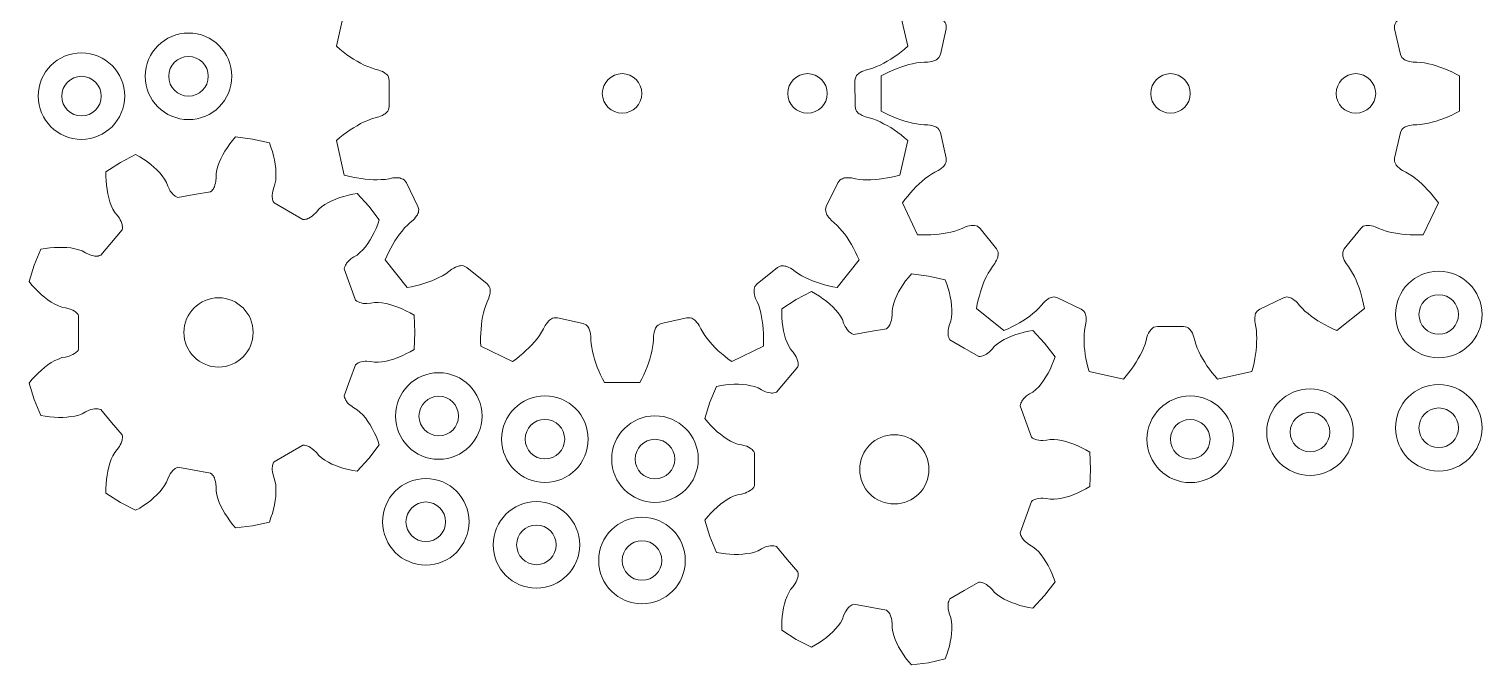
# Model space of a CAD drawing. Header units: inches. Extents: x 104 to 506, y 5 to 299.
# Drawn here: x 244.1 to 361.6, y 5.1 to 56.5 of the extents above; entities that cross this region are included whole.
import ezdxf

# ---------------------------------------------------------------- set-up
doc = ezdxf.new("R2010")
doc.units = ezdxf.units.IN
doc.header["$MEASUREMENT"] = 0
doc.layers.add('Ebene 1', color=7, linetype='Continuous')

# ---------------------------------------------------------------- blocks, each defined once
blk = doc.blocks.new('block 114')
at = {"layer": 'Ebene 1', "color": 7, "lineweight": 5}
blk.add_lwpolyline([(248.09, 31.96), (248.09, 31.96), (248.09, 30.63), (248.04, 30.51), (247.96, 30.43), (247.9, 30.37), (247.83, 30.3), (247.76, 30.25), (247.62, 30.17), (247.48, 30.11), (247.33, 30.05), (247.04, 29.97), (246.73, 29.92), (246.45, 29.81), (246.16, 29.69), (245.88, 29.52), (245.61, 29.34), (245.33, 29.13), (245.08, 28.92), (244.82, 28.67), (244.57, 28.42), (244.31, 28.15), (244.08, 27.86), (244.49, 26.54), (245.03, 25.25), (245.39, 25.19), (245.76, 25.14), (246.12, 25.1), (246.46, 25.09), (246.81, 25.09), (247.14, 25.1), (247.47, 25.15), (247.79, 25.2), (248.1, 25.27), (248.39, 25.38), (248.65, 25.54), (248.93, 25.67), (249.07, 25.72), (249.23, 25.76), (249.38, 25.78), (249.47, 25.79), (249.57, 25.79), (249.66, 25.78), (249.76, 25.76), (249.88, 25.72), (250.74, 24.69), (251.6, 23.67), (251.63, 23.54), (251.63, 23.44), (251.62, 23.34), (251.6, 23.25), (251.58, 23.17), (251.53, 23.01), (251.46, 22.87), (251.39, 22.73), (251.21, 22.49), (251.02, 22.25), (250.86, 21.99), (250.73, 21.71), (250.61, 21.4), (250.53, 21.08), (250.45, 20.75), (250.39, 20.41), (250.34, 20.06), (250.31, 19.71), (250.3, 19.34), (250.3, 18.97), (251.48, 18.22), (252.7, 17.58), (253.03, 17.76), (253.34, 17.96), (253.64, 18.16), (253.92, 18.38), (254.18, 18.6), (254.43, 18.83), (254.65, 19.07), (254.86, 19.31), (255.04, 19.57), (255.2, 19.84), (255.3, 20.12), (255.43, 20.41), (255.5, 20.53), (255.6, 20.66), (255.71, 20.79), (255.76, 20.85), (255.84, 20.91), (255.91, 20.97), (256, 21.02), (256.12, 21.06), (257.44, 20.82), (258.77, 20.59), (258.86, 20.51), (258.93, 20.43), (258.99, 20.36), (259.03, 20.28), (259.07, 20.2), (259.12, 20.05), (259.17, 19.9), (259.2, 19.74), (259.22, 19.44), (259.22, 19.13), (259.27, 18.83), (259.36, 18.52), (259.47, 18.22), (259.6, 17.91), (259.75, 17.62), (259.92, 17.32), (260.12, 17.02), (260.32, 16.73), (260.55, 16.44), (260.79, 16.15), (262.16, 16.33), (263.52, 16.63), (263.65, 16.99), (263.76, 17.33), (263.86, 17.68), (263.94, 18.03), (263.99, 18.37), (264.04, 18.7), (264.05, 19.03), (264.05, 19.35), (264.03, 19.67), (263.97, 19.97), (263.87, 20.25), (263.79, 20.55), (263.76, 20.7), (263.75, 20.86), (263.75, 21.02), (263.76, 21.11), (263.78, 21.2), (263.8, 21.29), (263.84, 21.39), (263.9, 21.5), (265.07, 22.16), (266.23, 22.84), (266.36, 22.84), (266.46, 22.83), (266.55, 22.8), (266.64, 22.77), (266.71, 22.73), (266.85, 22.65), (266.98, 22.56), (267.1, 22.46), (267.32, 22.24), (267.51, 22.01), (267.75, 21.81), (268.01, 21.63), (268.29, 21.48), (268.58, 21.32), (268.89, 21.2), (269.22, 21.07), (269.55, 20.97), (269.91, 20.88), (270.27, 20.8), (270.63, 20.74), (271.56, 21.76), (272.41, 22.86), (272.28, 23.21), (272.15, 23.56), (272, 23.88), (271.84, 24.2), (271.67, 24.49), (271.48, 24.77), (271.29, 25.05), (271.08, 25.29), (270.85, 25.51), (270.62, 25.71), (270.35, 25.86), (270.11, 26.04), (269.98, 26.14), (269.88, 26.24), (269.77, 26.37), (269.73, 26.45), (269.68, 26.52), (269.64, 26.61), (269.6, 26.71), (269.58, 26.83), (270.04, 28.1), (270.5, 29.35), (270.6, 29.43), (270.69, 29.49), (270.78, 29.53), (270.85, 29.56), (270.94, 29.58), (271.1, 29.62), (271.26, 29.63), (271.41, 29.63), (271.72, 29.61), (272.02, 29.56), (272.33, 29.55), (272.63, 29.58), (272.96, 29.63), (273.27, 29.71), (273.6, 29.81), (273.92, 29.93), (274.25, 30.07), (274.57, 30.22), (274.9, 30.39), (275.22, 30.58), (275.28, 31.96), (275.22, 33.36), (274.9, 33.54), (274.57, 33.71), (274.25, 33.87), (273.92, 34), (273.6, 34.12), (273.27, 34.22), (272.96, 34.3), (272.63, 34.35), (272.33, 34.38), (272.02, 34.38), (271.72, 34.32), (271.41, 34.3), (271.26, 34.3), (271.1, 34.31), (270.94, 34.35), (270.85, 34.37), (270.78, 34.4), (270.69, 34.44), (270.6, 34.49), (270.5, 34.58), (270.04, 35.83), (269.58, 37.1), (269.6, 37.22), (269.64, 37.32), (269.68, 37.41), (269.73, 37.49), (269.77, 37.56), (269.88, 37.68), (269.98, 37.79), (270.11, 37.9), (270.35, 38.07), (270.62, 38.22), (270.85, 38.42), (271.08, 38.64), (271.29, 38.89), (271.48, 39.15), (271.67, 39.44), (271.84, 39.74), (272, 40.05), (272.15, 40.37), (272.28, 40.72), (272.41, 41.06), (271.56, 42.17), (270.63, 43.19), (270.27, 43.13), (269.91, 43.05), (269.55, 42.96), (269.22, 42.86), (268.89, 42.74), (268.58, 42.6), (268.29, 42.46), (268.01, 42.3), (267.75, 42.12), (267.51, 41.92), (267.32, 41.69), (267.1, 41.47), (266.98, 41.37), (266.85, 41.28), (266.71, 41.2), (266.64, 41.16), (266.55, 41.13), (266.46, 41.11), (266.36, 41.09), (266.23, 41.09), (265.07, 41.77), (263.9, 42.44), (263.84, 42.54), (263.8, 42.64), (263.78, 42.73), (263.76, 42.82), (263.75, 42.91), (263.75, 43.07), (263.76, 43.23), (263.79, 43.38), (263.87, 43.68), (263.97, 43.96), (264.03, 44.26), (264.05, 44.58), (264.05, 44.9), (264.04, 45.23), (263.99, 45.57), (263.94, 45.91), (263.86, 46.25), (263.76, 46.59), (263.65, 46.94), (263.52, 47.29), (262.16, 47.6), (260.79, 47.78), (260.55, 47.49), (260.32, 47.2), (260.12, 46.91), (259.92, 46.61), (259.75, 46.31), (259.6, 46.01), (259.47, 45.71), (259.36, 45.41), (259.27, 45.1), (259.22, 44.8), (259.22, 44.5), (259.2, 44.19), (259.17, 44.04), (259.12, 43.89), (259.07, 43.73), (259.03, 43.66), (258.99, 43.58), (258.93, 43.5), (258.86, 43.42), (258.77, 43.34), (257.44, 43.11), (256.12, 42.87), (256, 42.92), (255.91, 42.97), (255.84, 43.02), (255.76, 43.08), (255.71, 43.14), (255.6, 43.27), (255.5, 43.39), (255.43, 43.53), (255.3, 43.8), (255.2, 44.09), (255.04, 44.36), (254.86, 44.62), (254.65, 44.86), (254.43, 45.1), (254.18, 45.33), (253.92, 45.55), (253.64, 45.77), (253.34, 45.97), (253.03, 46.16), (252.7, 46.35), (251.48, 45.71), (250.3, 44.96), (250.3, 44.59), (250.31, 44.22), (250.34, 43.87), (250.39, 43.52), (250.45, 43.18), (250.53, 42.85), (250.61, 42.53), (250.73, 42.23), (250.86, 41.94), (251.02, 41.67), (251.21, 41.44), (251.39, 41.19), (251.46, 41.06), (251.53, 40.92), (251.58, 40.76), (251.6, 40.68), (251.62, 40.59), (251.63, 40.5), (251.63, 40.39), (251.6, 40.27), (250.74, 39.24), (249.88, 38.21), (249.76, 38.17), (249.66, 38.14), (249.57, 38.14), (249.47, 38.14), (249.38, 38.14), (249.23, 38.17), (249.07, 38.21), (248.93, 38.26), (248.65, 38.39), (248.39, 38.55), (248.1, 38.65), (247.79, 38.73), (247.47, 38.79), (247.14, 38.82), (246.81, 38.84), (246.46, 38.84), (246.12, 38.83), (245.76, 38.79), (245.39, 38.74), (245.03, 38.68), (244.49, 37.39), (244.08, 36.07), (244.31, 35.78), (244.57, 35.51), (244.82, 35.26), (245.08, 35.01), (245.33, 34.8), (245.61, 34.59), (245.88, 34.41), (246.16, 34.25), (246.45, 34.11), (246.73, 34.01), (247.04, 33.96), (247.33, 33.88), (247.48, 33.82), (247.62, 33.76), (247.76, 33.67), (247.83, 33.62), (247.9, 33.56), (247.96, 33.5), (248.04, 33.41), (248.09, 33.31), (248.09, 31.96)], dxfattribs=at)
at = {"layer": 'Ebene 1', "lineweight": 0}
blk.add_open_spline([(259.41, 29.16), (260.96, 29.16), (262.21, 30.42), (262.21, 31.96), (262.21, 33.51), (260.96, 34.76), (259.41, 34.76), (257.86, 34.76), (256.61, 33.51), (256.61, 31.96), (256.61, 30.42), (257.86, 29.16), (259.41, 29.16)], degree=3, knots=[0, 0, 0, 0, 1, 1, 1, 2, 2, 2, 3, 3, 3, 4, 4, 4, 4], dxfattribs=at)
blk = doc.blocks.new('block 146')
at = {"layer": 'Ebene 1', "color": 7, "lineweight": 5}
blk.add_lwpolyline([(355.01, 48.13), (355.01, 48.13), (355.13, 48.38), (355.22, 48.47), (355.31, 48.53), (355.39, 48.58), (355.47, 48.62), (355.55, 48.65), (355.71, 48.7), (355.87, 48.73), (356.03, 48.75), (356.33, 48.76), (356.64, 48.78), (356.95, 48.83), (357.27, 48.88), (357.58, 48.96), (357.89, 49.05), (358.21, 49.16), (358.53, 49.27), (358.84, 49.4), (359.16, 49.54), (359.47, 49.69), (359.79, 49.86), (359.79, 52.71), (359.47, 52.88), (359.16, 53.03), (358.84, 53.17), (358.53, 53.3), (358.21, 53.42), (357.89, 53.52), (357.58, 53.62), (357.27, 53.69), (356.95, 53.75), (356.64, 53.79), (356.33, 53.81), (356.03, 53.82), (355.87, 53.84), (355.71, 53.88), (355.55, 53.92), (355.47, 53.95), (355.39, 53.99), (355.31, 54.04), (355.22, 54.1), (355.13, 54.2), (355.01, 54.44), (354.54, 56.51), (354.54, 56.79), (354.58, 56.91), (354.63, 57.01), (354.68, 57.09), (354.74, 57.16), (354.8, 57.22), (354.93, 57.33), (355.05, 57.43), (355.19, 57.52), (355.46, 57.65), (355.72, 57.81), (355.98, 57.98), (356.24, 58.17), (356.49, 58.37), (356.74, 58.59), (356.97, 58.82), (357.21, 59.07), (357.44, 59.32), (357.66, 59.58), (357.88, 59.86), (358.09, 60.14), (356.85, 62.72), (356.5, 62.73), (356.15, 62.73), (355.8, 62.72), (355.46, 62.7), (355.13, 62.67), (354.8, 62.63), (354.47, 62.57), (354.16, 62.5), (353.85, 62.42), (353.55, 62.32), (353.27, 62.21), (352.98, 62.08), (352.84, 62.03), (352.68, 61.99), (352.51, 61.96), (352.43, 61.96), (352.33, 61.96), (352.24, 61.96), (352.13, 61.99), (352.01, 62.03), (351.8, 62.21), (350.47, 63.86), (350.35, 64.11), (350.34, 64.24), (350.34, 64.35), (350.36, 64.44), (350.38, 64.53), (350.4, 64.61), (350.47, 64.77), (350.54, 64.91), (350.62, 65.04), (350.8, 65.29), (350.98, 65.54), (351.14, 65.81), (351.29, 66.09), (351.43, 66.39), (351.55, 66.69), (351.67, 67), (351.77, 67.32), (351.87, 67.65), (351.95, 67.98), (352.03, 68.33), (352.1, 68.68), (349.87, 70.45), (349.55, 70.31), (349.22, 70.16), (348.92, 70), (348.62, 69.84), (348.33, 69.66), (348.05, 69.48), (347.79, 69.29), (347.54, 69.09), (347.29, 68.88), (347.06, 68.67), (346.85, 68.44), (346.66, 68.21), (346.54, 68.09), (346.42, 67.99), (346.29, 67.9), (346.21, 67.85), (346.13, 67.81), (346.03, 67.78), (345.93, 67.75), (345.81, 67.74), (345.54, 67.8), (343.63, 68.72), (343.41, 68.89), (343.34, 69), (343.3, 69.1), (343.27, 69.19), (343.25, 69.28), (343.23, 69.37), (343.23, 69.53), (343.23, 69.69), (343.25, 69.85), (343.31, 70.15), (343.36, 70.45), (343.38, 70.77), (343.39, 71.09), (343.38, 71.41), (343.37, 71.74), (343.34, 72.07), (343.3, 72.4), (343.24, 72.74), (343.17, 73.08), (343.09, 73.42), (343, 73.76), (340.22, 74.4), (339.99, 74.13), (339.76, 73.86), (339.56, 73.58), (339.36, 73.3), (339.18, 73.02), (339, 72.73), (338.85, 72.44), (338.71, 72.16), (338.58, 71.87), (338.46, 71.57), (338.38, 71.27), (338.3, 70.98), (338.25, 70.83), (338.18, 70.68), (338.1, 70.54), (338.06, 70.47), (338, 70.39), (337.93, 70.32), (337.85, 70.25), (337.74, 70.19), (337.47, 70.13), (335.35, 70.13), (335.07, 70.19), (334.97, 70.25), (334.89, 70.32), (334.82, 70.39), (334.77, 70.47), (334.72, 70.54), (334.64, 70.68), (334.56, 70.83), (334.51, 70.98), (334.44, 71.27), (334.35, 71.57), (334.23, 71.87), (334.11, 72.16), (333.97, 72.44), (333.81, 72.73), (333.64, 73.02), (333.45, 73.3), (333.26, 73.58), (333.05, 73.86), (332.83, 74.13), (332.6, 74.4), (329.82, 73.76), (329.72, 73.42), (329.64, 73.08), (329.57, 72.74), (329.52, 72.4), (329.48, 72.07), (329.44, 71.74), (329.43, 71.41), (329.42, 71.09), (329.44, 70.77), (329.46, 70.45), (329.51, 70.15), (329.57, 69.85), (329.59, 69.69), (329.59, 69.53), (329.58, 69.37), (329.57, 69.28), (329.54, 69.19), (329.51, 69.1), (329.47, 69), (329.41, 68.89), (329.19, 68.72), (327.27, 67.8), (327.01, 67.74), (326.88, 67.75), (326.78, 67.78), (326.69, 67.81), (326.61, 67.85), (326.53, 67.9), (326.39, 67.99), (326.27, 68.09), (326.16, 68.21), (325.96, 68.44), (325.75, 68.67), (325.52, 68.88), (325.28, 69.09), (325.03, 69.29), (324.76, 69.48), (324.48, 69.66), (324.19, 69.84), (323.9, 70), (323.59, 70.16), (323.27, 70.31), (322.94, 70.45), (320.72, 68.68), (320.78, 68.33), (320.86, 67.98), (320.95, 67.65), (321.04, 67.32), (321.15, 67), (321.26, 66.69), (321.38, 66.39), (321.52, 66.09), (321.67, 65.81), (321.84, 65.54), (322.01, 65.29), (322.2, 65.04), (322.27, 64.91), (322.35, 64.77), (322.41, 64.61), (322.44, 64.53), (322.45, 64.44), (322.48, 64.35), (322.48, 64.24), (322.46, 64.11), (322.34, 63.86), (321.02, 62.21), (320.8, 62.03), (320.68, 61.99), (320.57, 61.96), (320.48, 61.96), (320.39, 61.96), (320.3, 61.96), (320.13, 61.99), (319.98, 62.03), (319.83, 62.08), (319.55, 62.21), (319.27, 62.32), (318.96, 62.42), (318.65, 62.5), (318.35, 62.57), (318.02, 62.63), (317.69, 62.67), (317.36, 62.7), (317.02, 62.72), (316.66, 62.73), (316.31, 62.73), (315.96, 62.72), (314.73, 60.14), (314.93, 59.86), (315.16, 59.58), (315.38, 59.32), (315.6, 59.07), (315.84, 58.82), (316.08, 58.59), (316.32, 58.37), (316.57, 58.17), (316.83, 57.98), (317.09, 57.81), (317.36, 57.65), (317.63, 57.52), (317.76, 57.43), (317.89, 57.33), (318.02, 57.22), (318.07, 57.16), (318.13, 57.09), (318.19, 57.01), (318.24, 56.91), (318.27, 56.79), (318.27, 56.51), (317.8, 54.44), (317.68, 54.2), (317.59, 54.1), (317.51, 54.04), (317.43, 53.99), (317.34, 53.95), (317.26, 53.92), (317.1, 53.88), (316.95, 53.84), (316.79, 53.82), (316.49, 53.81), (316.18, 53.79), (315.86, 53.75), (315.55, 53.69), (315.24, 53.62), (314.92, 53.52), (314.6, 53.42), (314.29, 53.3), (313.97, 53.17), (313.66, 53.03), (313.34, 52.88), (313.02, 52.71), (313.02, 49.86), (313.34, 49.69), (313.66, 49.54), (313.97, 49.4), (314.29, 49.27), (314.6, 49.16), (314.92, 49.05), (315.24, 48.96), (315.55, 48.88), (315.86, 48.83), (316.18, 48.78), (316.49, 48.76), (316.79, 48.75), (316.95, 48.73), (317.1, 48.7), (317.26, 48.65), (317.34, 48.62), (317.43, 48.58), (317.51, 48.53), (317.59, 48.47), (317.68, 48.38), (317.8, 48.13), (318.27, 46.06), (318.27, 45.78), (318.24, 45.67), (318.19, 45.56), (318.13, 45.49), (318.07, 45.41), (318.02, 45.35), (317.89, 45.24), (317.76, 45.14), (317.63, 45.05), (317.36, 44.92), (317.09, 44.77), (316.83, 44.6), (316.57, 44.4), (316.32, 44.2), (316.08, 43.98), (315.84, 43.75), (315.6, 43.5), (315.38, 43.25), (315.16, 42.99), (314.93, 42.71), (314.73, 42.43), (315.96, 39.85), (316.31, 39.85), (316.66, 39.84), (317.02, 39.85), (317.36, 39.88), (317.69, 39.9), (318.02, 39.95), (318.35, 40.01), (318.65, 40.07), (318.96, 40.15), (319.27, 40.25), (319.55, 40.36), (319.83, 40.49), (319.98, 40.54), (320.13, 40.58), (320.3, 40.61), (320.39, 40.62), (320.48, 40.62), (320.57, 40.6), (320.68, 40.59), (320.8, 40.54), (321.02, 40.36), (322.34, 38.71), (322.46, 38.46), (322.48, 38.33), (322.48, 38.22), (322.45, 38.13), (322.44, 38.04), (322.41, 37.96), (322.35, 37.81), (322.27, 37.66), (322.2, 37.53), (322.01, 37.28), (321.84, 37.02), (321.67, 36.76), (321.52, 36.48), (321.38, 36.18), (321.26, 35.88), (321.15, 35.57), (321.04, 35.25), (320.95, 34.92), (320.86, 34.59), (320.78, 34.24), (320.72, 33.89), (322.94, 32.12), (323.27, 32.26), (323.59, 32.41), (323.9, 32.57), (324.19, 32.74), (324.48, 32.91), (324.76, 33.1), (325.03, 33.28), (325.28, 33.48), (325.52, 33.68), (325.75, 33.91), (325.96, 34.13), (326.16, 34.37), (326.27, 34.48), (326.39, 34.58), (326.53, 34.68), (326.61, 34.72), (326.69, 34.75), (326.78, 34.79), (326.88, 34.82), (327.01, 34.83), (327.27, 34.77), (329.19, 33.85), (329.41, 33.68), (329.47, 33.57), (329.51, 33.48), (329.54, 33.38), (329.57, 33.29), (329.58, 33.2), (329.59, 33.04), (329.59, 32.88), (329.57, 32.72), (329.51, 32.42), (329.46, 32.12), (329.44, 31.8), (329.42, 31.49), (329.43, 31.16), (329.44, 30.83), (329.48, 30.5), (329.52, 30.17), (329.57, 29.84), (329.64, 29.5), (329.72, 29.15), (329.82, 28.81), (332.6, 28.18), (332.83, 28.44), (333.05, 28.71), (333.26, 28.99), (333.45, 29.27), (333.64, 29.55), (333.81, 29.84), (333.97, 30.13), (334.11, 30.42), (334.23, 30.7), (334.35, 31.01), (334.44, 31.3), (334.51, 31.59), (334.56, 31.75), (334.64, 31.89), (334.72, 32.03), (334.77, 32.1), (334.82, 32.18), (334.89, 32.25), (334.97, 32.32), (335.07, 32.38), (335.35, 32.44), (337.47, 32.44), (337.74, 32.38), (337.85, 32.32), (337.93, 32.25), (338, 32.18), (338.06, 32.1), (338.1, 32.03), (338.18, 31.89), (338.25, 31.75), (338.3, 31.59), (338.38, 31.3), (338.46, 31.01), (338.58, 30.7), (338.71, 30.42), (338.85, 30.13), (339, 29.84), (339.18, 29.55), (339.36, 29.27), (339.56, 28.99), (339.76, 28.71), (339.99, 28.44), (340.22, 28.18), (343, 28.81), (343.09, 29.15), (343.17, 29.5), (343.24, 29.84), (343.3, 30.17), (343.34, 30.5), (343.37, 30.83), (343.38, 31.16), (343.39, 31.49), (343.38, 31.8), (343.36, 32.12), (343.31, 32.42), (343.25, 32.72), (343.23, 32.88), (343.23, 33.04), (343.23, 33.2), (343.25, 33.29), (343.27, 33.38), (343.3, 33.48), (343.34, 33.57), (343.41, 33.68), (343.63, 33.85), (345.54, 34.77), (345.81, 34.83), (345.93, 34.82), (346.03, 34.79), (346.13, 34.75), (346.21, 34.72), (346.29, 34.68), (346.42, 34.58), (346.54, 34.48), (346.66, 34.37), (346.85, 34.13), (347.06, 33.91), (347.29, 33.68), (347.54, 33.48), (347.79, 33.28), (348.05, 33.1), (348.33, 32.91), (348.62, 32.74), (348.92, 32.57), (349.22, 32.41), (349.55, 32.26), (349.87, 32.12), (352.1, 33.89), (352.03, 34.24), (351.95, 34.59), (351.87, 34.92), (351.77, 35.25), (351.67, 35.57), (351.55, 35.88), (351.43, 36.18), (351.29, 36.48), (351.14, 36.76), (350.98, 37.02), (350.8, 37.28), (350.62, 37.53), (350.54, 37.66), (350.47, 37.81), (350.4, 37.96), (350.38, 38.04), (350.36, 38.13), (350.34, 38.22), (350.34, 38.33), (350.35, 38.46), (350.47, 38.71), (351.8, 40.36), (352.01, 40.54), (352.13, 40.59), (352.24, 40.6), (352.33, 40.62), (352.43, 40.62), (352.51, 40.61), (352.68, 40.58), (352.84, 40.54), (352.98, 40.49), (353.27, 40.36), (353.55, 40.25), (353.85, 40.15), (354.16, 40.07), (354.47, 40.01), (354.8, 39.95), (355.13, 39.9), (355.46, 39.88), (355.8, 39.85), (356.15, 39.84), (356.5, 39.85), (356.85, 39.85), (358.09, 42.43), (357.88, 42.71), (357.66, 42.99), (357.44, 43.25), (357.21, 43.5), (356.97, 43.75), (356.74, 43.98), (356.49, 44.2), (356.24, 44.4), (355.98, 44.6), (355.72, 44.77), (355.46, 44.92), (355.19, 45.05), (355.05, 45.14), (354.93, 45.24), (354.8, 45.35), (354.74, 45.41), (354.68, 45.49), (354.63, 45.56), (354.58, 45.67), (354.54, 45.78), (354.54, 46.06), (355.01, 48.13)], dxfattribs=at)
blk = doc.blocks.new('block 147')
at = {"layer": 'Ebene 1', "lineweight": 0}
for points in [[(338.01, 51.29), (338.01, 50.4), (337.29, 49.69), (336.41, 49.69), (335.52, 49.69), (334.81, 50.4), (334.81, 51.29), (334.81, 52.17), (335.52, 52.89), (336.41, 52.89), (337.29, 52.89), (338.01, 52.17), (338.01, 51.29)], [(353.01, 51.29), (353.01, 50.4), (352.29, 49.69), (351.41, 49.69), (350.52, 49.69), (349.81, 50.4), (349.81, 51.29), (349.81, 52.17), (350.52, 52.89), (351.41, 52.89), (352.29, 52.89), (353.01, 52.17), (353.01, 51.29)]]:
    blk.add_open_spline(points, degree=3, knots=[0, 0, 0, 0, 1, 1, 1, 2, 2, 2, 3, 3, 3, 4, 4, 4, 4], dxfattribs=at)
blk = doc.blocks.new('block 145')
at = {"layer": 'Ebene 1'}
for name in ['block 146', 'block 147']:
    blk.add_blockref(name, (0, 0), dxfattribs=at)
blk = doc.blocks.new('block 149')
at = {"layer": 'Ebene 1', "color": 7, "lineweight": 5}
blk.add_lwpolyline([(310.89, 52.35), (310.89, 52.35), (310.96, 52.61), (311.02, 52.73), (311.1, 52.81), (311.17, 52.87), (311.23, 52.93), (311.31, 52.98), (311.45, 53.06), (311.6, 53.12), (311.75, 53.18), (312.04, 53.26), (312.34, 53.34), (312.63, 53.46), (312.93, 53.58), (313.22, 53.73), (313.5, 53.89), (313.79, 54.06), (314.07, 54.24), (314.35, 54.44), (314.63, 54.65), (314.9, 54.87), (315.17, 55.1), (314.53, 57.88), (314.19, 57.97), (313.85, 58.05), (313.51, 58.12), (313.17, 58.17), (312.84, 58.21), (312.5, 58.24), (312.18, 58.27), (311.85, 58.27), (311.53, 58.26), (311.22, 58.23), (310.92, 58.18), (310.62, 58.13), (310.46, 58.11), (310.3, 58.11), (310.13, 58.12), (310.05, 58.13), (309.96, 58.15), (309.87, 58.18), (309.77, 58.22), (309.66, 58.29), (309.49, 58.5), (308.57, 60.42), (308.51, 60.68), (308.52, 60.81), (308.55, 60.92), (308.58, 61.01), (308.62, 61.09), (308.67, 61.16), (308.76, 61.3), (308.87, 61.42), (308.98, 61.54), (309.21, 61.73), (309.43, 61.94), (309.65, 62.17), (309.86, 62.41), (310.06, 62.66), (310.25, 62.93), (310.43, 63.21), (310.6, 63.5), (310.77, 63.8), (310.93, 64.1), (311.08, 64.42), (311.23, 64.75), (309.44, 66.98), (309.1, 66.91), (308.76, 66.83), (308.42, 66.75), (308.09, 66.66), (307.77, 66.55), (307.46, 66.43), (307.16, 66.31), (306.87, 66.17), (306.58, 66.02), (306.32, 65.86), (306.06, 65.68), (305.81, 65.5), (305.68, 65.42), (305.54, 65.34), (305.38, 65.28), (305.3, 65.26), (305.21, 65.24), (305.11, 65.22), (305, 65.22), (304.88, 65.23), (304.63, 65.36), (302.97, 66.68), (302.8, 66.89), (302.76, 67.01), (302.74, 67.12), (302.73, 67.21), (302.73, 67.3), (302.73, 67.39), (302.77, 67.56), (302.81, 67.71), (302.85, 67.86), (302.97, 68.14), (303.09, 68.43), (303.19, 68.73), (303.27, 69.03), (303.34, 69.35), (303.39, 69.67), (303.44, 70), (303.47, 70.34), (303.49, 70.68), (303.5, 71.02), (303.5, 71.37), (303.49, 71.73), (300.91, 72.97), (300.63, 72.76), (300.35, 72.54), (300.09, 72.32), (299.83, 72.09), (299.59, 71.85), (299.36, 71.62), (299.15, 71.37), (298.94, 71.12), (298.75, 70.86), (298.58, 70.6), (298.42, 70.33), (298.28, 70.06), (298.2, 69.93), (298.1, 69.8), (297.99, 69.68), (297.93, 69.62), (297.86, 69.56), (297.77, 69.5), (297.68, 69.46), (297.56, 69.42), (297.28, 69.42), (295.22, 69.89), (294.96, 70.01), (294.87, 70.1), (294.81, 70.19), (294.76, 70.27), (294.72, 70.35), (294.68, 70.43), (294.65, 70.59), (294.61, 70.75), (294.59, 70.9), (294.59, 71.21), (294.57, 71.52), (294.52, 71.83), (294.46, 72.14), (294.38, 72.46), (294.29, 72.77), (294.19, 73.09), (294.07, 73.41), (293.94, 73.72), (293.8, 74.04), (293.65, 74.35), (293.48, 74.67), (290.63, 74.67), (290.47, 74.35), (290.31, 74.04), (290.17, 73.72), (290.04, 73.4), (289.92, 73.09), (289.82, 72.77), (289.72, 72.46), (289.65, 72.14), (289.59, 71.83), (289.55, 71.52), (289.53, 71.21), (289.52, 70.9), (289.5, 70.75), (289.47, 70.59), (289.43, 70.43), (289.4, 70.35), (289.35, 70.27), (289.3, 70.18), (289.24, 70.1), (289.15, 70.01), (288.9, 69.89), (286.83, 69.42), (286.55, 69.41), (286.43, 69.46), (286.34, 69.51), (286.25, 69.56), (286.19, 69.62), (286.12, 69.68), (286.01, 69.8), (285.91, 69.93), (285.83, 70.06), (285.69, 70.33), (285.53, 70.6), (285.36, 70.86), (285.17, 71.12), (284.97, 71.37), (284.75, 71.62), (284.52, 71.85), (284.28, 72.09), (284.03, 72.32), (283.76, 72.54), (283.48, 72.76), (283.2, 72.97), (280.63, 71.73), (280.61, 71.38), (280.61, 71.03), (280.62, 70.68), (280.64, 70.34), (280.67, 70), (280.71, 69.67), (280.77, 69.35), (280.84, 69.04), (280.93, 68.73), (281.02, 68.43), (281.14, 68.14), (281.26, 67.86), (281.31, 67.71), (281.35, 67.56), (281.38, 67.39), (281.38, 67.31), (281.38, 67.21), (281.37, 67.12), (281.35, 67.01), (281.31, 66.89), (281.14, 66.67), (279.48, 65.35), (279.23, 65.23), (279.11, 65.22), (279, 65.22), (278.9, 65.24), (278.82, 65.26), (278.73, 65.28), (278.58, 65.34), (278.44, 65.42), (278.3, 65.5), (278.05, 65.68), (277.8, 65.86), (277.53, 66.02), (277.25, 66.17), (276.95, 66.31), (276.65, 66.43), (276.34, 66.55), (276.02, 66.65), (275.69, 66.75), (275.36, 66.83), (275.01, 66.91), (274.66, 66.98), (272.89, 64.75), (273.03, 64.42), (273.18, 64.1), (273.34, 63.8), (273.51, 63.5), (273.68, 63.21), (273.86, 62.93), (274.05, 62.66), (274.25, 62.41), (274.45, 62.17), (274.68, 61.94), (274.9, 61.73), (275.14, 61.54), (275.24, 61.42), (275.35, 61.3), (275.44, 61.16), (275.49, 61.09), (275.53, 61.01), (275.57, 60.92), (275.59, 60.81), (275.6, 60.68), (275.54, 60.42), (274.62, 58.51), (274.45, 58.28), (274.34, 58.22), (274.24, 58.17), (274.15, 58.15), (274.06, 58.13), (273.98, 58.11), (273.81, 58.1), (273.65, 58.11), (273.49, 58.12), (273.19, 58.18), (272.89, 58.23), (272.57, 58.26), (272.25, 58.27), (271.94, 58.27), (271.61, 58.25), (271.27, 58.21), (270.94, 58.18), (270.61, 58.12), (270.26, 58.05), (269.92, 57.97), (269.58, 57.88), (268.95, 55.1), (269.21, 54.87), (269.49, 54.65), (269.76, 54.44), (270.04, 54.24), (270.33, 54.06), (270.61, 53.89), (270.9, 53.73), (271.18, 53.58), (271.48, 53.46), (271.77, 53.35), (272.06, 53.25), (272.37, 53.18), (272.51, 53.12), (272.66, 53.06), (272.81, 52.98), (272.87, 52.93), (272.95, 52.87), (273.02, 52.81), (273.09, 52.73), (273.15, 52.61), (273.21, 52.34), (273.22, 50.22), (273.15, 49.96), (273.09, 49.85), (273.02, 49.76), (272.95, 49.7), (272.88, 49.64), (272.8, 49.6), (272.66, 49.51), (272.51, 49.45), (272.37, 49.4), (272.07, 49.31), (271.77, 49.23), (271.48, 49.11), (271.18, 48.99), (270.9, 48.85), (270.61, 48.68), (270.32, 48.51), (270.05, 48.33), (269.76, 48.13), (269.49, 47.93), (269.21, 47.71), (268.94, 47.47), (269.58, 44.69), (269.92, 44.6), (270.26, 44.52), (270.6, 44.45), (270.94, 44.4), (271.27, 44.36), (271.61, 44.33), (271.93, 44.3), (272.25, 44.3), (272.57, 44.32), (272.89, 44.34), (273.2, 44.39), (273.5, 44.45), (273.65, 44.46), (273.81, 44.47), (273.98, 44.45), (274.06, 44.45), (274.16, 44.42), (274.24, 44.39), (274.34, 44.35), (274.45, 44.28), (274.62, 44.07), (275.54, 42.15), (275.6, 41.89), (275.59, 41.76), (275.57, 41.65), (275.53, 41.57), (275.49, 41.48), (275.45, 41.41), (275.35, 41.27), (275.25, 41.15), (275.14, 41.03), (274.9, 40.84), (274.68, 40.63), (274.45, 40.41), (274.25, 40.16), (274.05, 39.9), (273.86, 39.64), (273.68, 39.36), (273.5, 39.07), (273.34, 38.77), (273.18, 38.47), (273.03, 38.14), (272.89, 37.83), (274.66, 35.59), (275.01, 35.66), (275.35, 35.74), (275.69, 35.82), (276.02, 35.92), (276.34, 36.02), (276.65, 36.14), (276.96, 36.27), (277.24, 36.4), (277.53, 36.55), (277.8, 36.71), (278.05, 36.89), (278.29, 37.07), (278.43, 37.16), (278.57, 37.23), (278.73, 37.29), (278.81, 37.32), (278.9, 37.34), (278.99, 37.35), (279.1, 37.36), (279.23, 37.34), (279.48, 37.21), (281.14, 35.89), (281.31, 35.68), (281.36, 35.56), (281.38, 35.45), (281.38, 35.35), (281.38, 35.27), (281.37, 35.18), (281.35, 35.02), (281.31, 34.86), (281.26, 34.72), (281.14, 34.43), (281.02, 34.14), (280.92, 33.85), (280.84, 33.54), (280.77, 33.22), (280.71, 32.89), (280.68, 32.57), (280.64, 32.23), (280.62, 31.89), (280.61, 31.54), (280.61, 31.19), (280.63, 30.84), (283.19, 29.6), (283.48, 29.81), (283.76, 30.03), (284.02, 30.25), (284.27, 30.49), (284.52, 30.72), (284.75, 30.96), (284.97, 31.2), (285.17, 31.45), (285.36, 31.7), (285.53, 31.97), (285.69, 32.24), (285.83, 32.51), (285.92, 32.64), (286.01, 32.77), (286.12, 32.9), (286.19, 32.95), (286.26, 33.01), (286.34, 33.06), (286.43, 33.11), (286.56, 33.15), (286.83, 33.15), (288.89, 32.68), (289.15, 32.57), (289.24, 32.47), (289.3, 32.39), (289.35, 32.3), (289.39, 32.22), (289.42, 32.14), (289.47, 31.98), (289.5, 31.82), (289.52, 31.66), (289.53, 31.36), (289.55, 31.05), (289.6, 30.74), (289.65, 30.43), (289.73, 30.11), (289.82, 29.8), (289.92, 29.48), (290.04, 29.16), (290.17, 28.85), (290.31, 28.54), (290.46, 28.22), (290.63, 27.91), (293.49, 27.91), (293.65, 28.22), (293.8, 28.53), (293.95, 28.85), (294.07, 29.17), (294.19, 29.48), (294.29, 29.8), (294.38, 30.11), (294.45, 30.43), (294.52, 30.74), (294.56, 31.06), (294.58, 31.36), (294.59, 31.66), (294.61, 31.83), (294.64, 31.98), (294.69, 32.14), (294.72, 32.22), (294.76, 32.31), (294.81, 32.39), (294.87, 32.47), (294.96, 32.56), (295.22, 32.68), (297.28, 33.15), (297.56, 33.15), (297.68, 33.11), (297.77, 33.07), (297.86, 33.01), (297.93, 32.95), (297.99, 32.89), (298.1, 32.77), (298.2, 32.65), (298.29, 32.51), (298.43, 32.24), (298.57, 31.97), (298.75, 31.7), (298.94, 31.46), (299.14, 31.2), (299.36, 30.95), (299.59, 30.72), (299.83, 30.48), (300.09, 30.25), (300.35, 30.03), (300.63, 29.81), (300.92, 29.6), (303.49, 30.84), (303.5, 31.19), (303.5, 31.55), (303.49, 31.89), (303.47, 32.23), (303.44, 32.57), (303.39, 32.9), (303.34, 33.22), (303.27, 33.54), (303.19, 33.84), (303.1, 34.14), (302.98, 34.43), (302.85, 34.71), (302.8, 34.86), (302.76, 35.02), (302.73, 35.17), (302.73, 35.27), (302.73, 35.35), (302.74, 35.46), (302.75, 35.56), (302.8, 35.68), (302.97, 35.89), (304.63, 37.22), (304.88, 37.34), (305, 37.35), (305.11, 37.35), (305.21, 37.33), (305.3, 37.32), (305.38, 37.29), (305.53, 37.22), (305.68, 37.15), (305.81, 37.07), (306.06, 36.89), (306.31, 36.71), (306.58, 36.55), (306.87, 36.4), (307.16, 36.26), (307.46, 36.14), (307.77, 36.02), (308.09, 35.92), (308.42, 35.82), (308.75, 35.73), (309.1, 35.66), (309.44, 35.59), (311.23, 37.82), (311.08, 38.15), (310.93, 38.46), (310.77, 38.78), (310.6, 39.07), (310.43, 39.36), (310.25, 39.63), (310.06, 39.9), (309.86, 40.16), (309.65, 40.4), (309.44, 40.62), (309.21, 40.83), (308.97, 41.04), (308.87, 41.15), (308.76, 41.27), (308.66, 41.41), (308.62, 41.48), (308.58, 41.56), (308.55, 41.65), (308.53, 41.76), (308.51, 41.89), (308.57, 42.15), (309.49, 44.06), (309.66, 44.28), (309.77, 44.35), (309.87, 44.39), (309.96, 44.43), (310.05, 44.45), (310.13, 44.46), (310.3, 44.47), (310.46, 44.47), (310.62, 44.45), (310.92, 44.39), (311.23, 44.34), (311.54, 44.31), (311.86, 44.3), (312.18, 44.31), (312.51, 44.33), (312.84, 44.35), (313.17, 44.4), (313.51, 44.45), (313.85, 44.52), (314.19, 44.6), (314.53, 44.69), (315.17, 47.48), (314.9, 47.7), (314.62, 47.93), (314.35, 48.13), (314.07, 48.33), (313.78, 48.52), (313.5, 48.69), (313.21, 48.84), (312.92, 48.99), (312.63, 49.12), (312.34, 49.23), (312.04, 49.31), (311.75, 49.39), (311.6, 49.45), (311.46, 49.51), (311.31, 49.6), (311.24, 49.64), (311.16, 49.7), (311.09, 49.76), (311.02, 49.85), (310.96, 49.96), (310.9, 50.22), (310.89, 52.35)], dxfattribs=at)
blk = doc.blocks.new('block 150')
at = {"layer": 'Ebene 1', "lineweight": 0}
for points in [[(293.65, 51.29), (293.65, 50.4), (292.94, 49.69), (292.05, 49.69), (291.17, 49.69), (290.45, 50.4), (290.45, 51.29), (290.45, 52.17), (291.17, 52.89), (292.05, 52.89), (292.94, 52.89), (293.65, 52.17), (293.65, 51.29)], [(308.65, 51.29), (308.65, 50.4), (307.94, 49.69), (307.05, 49.69), (306.17, 49.69), (305.45, 50.4), (305.45, 51.29), (305.45, 52.17), (306.17, 52.89), (307.05, 52.89), (307.94, 52.89), (308.65, 52.17), (308.65, 51.29)]]:
    blk.add_open_spline(points, degree=3, knots=[0, 0, 0, 0, 1, 1, 1, 2, 2, 2, 3, 3, 3, 4, 4, 4, 4], dxfattribs=at)
blk = doc.blocks.new('block 148')
at = {"layer": 'Ebene 1'}
for name in ['block 149', 'block 150']:
    blk.add_blockref(name, (0, 0), dxfattribs=at)
blk = doc.blocks.new('block 153')
at = {"layer": 'Ebene 1', "color": 7, "lineweight": 5}
blk.add_lwpolyline([(302.76, 20.89), (302.76, 20.89), (302.76, 19.55), (302.7, 19.44), (302.63, 19.35), (302.57, 19.29), (302.5, 19.23), (302.42, 19.18), (302.29, 19.09), (302.14, 19.03), (302, 18.97), (301.71, 18.89), (301.4, 18.84), (301.12, 18.74), (300.83, 18.61), (300.55, 18.44), (300.28, 18.26), (300, 18.06), (299.74, 17.84), (299.48, 17.6), (299.23, 17.34), (298.98, 17.07), (298.75, 16.78), (299.16, 15.46), (299.69, 14.17), (300.06, 14.11), (300.43, 14.06), (300.78, 14.02), (301.13, 14.01), (301.48, 14.01), (301.81, 14.03), (302.14, 14.07), (302.46, 14.12), (302.77, 14.2), (303.06, 14.31), (303.32, 14.46), (303.59, 14.59), (303.74, 14.64), (303.89, 14.68), (304.05, 14.71), (304.14, 14.71), (304.23, 14.71), (304.33, 14.71), (304.43, 14.68), (304.54, 14.64), (305.41, 13.61), (306.27, 12.59), (306.3, 12.46), (306.3, 12.36), (306.29, 12.26), (306.27, 12.18), (306.25, 12.09), (306.19, 11.93), (306.13, 11.8), (306.05, 11.66), (305.88, 11.41), (305.68, 11.18), (305.53, 10.91), (305.4, 10.63), (305.28, 10.32), (305.19, 10), (305.12, 9.68), (305.05, 9.33), (305.01, 8.99), (304.98, 8.63), (304.97, 8.26), (304.97, 7.89), (306.14, 7.14), (307.37, 6.5), (307.7, 6.69), (308.01, 6.88), (308.3, 7.08), (308.58, 7.3), (308.85, 7.52), (309.09, 7.75), (309.32, 7.99), (309.53, 8.23), (309.71, 8.49), (309.87, 8.77), (309.97, 9.05), (310.1, 9.33), (310.17, 9.46), (310.26, 9.58), (310.37, 9.71), (310.43, 9.77), (310.5, 9.83), (310.58, 9.89), (310.67, 9.94), (310.79, 9.98), (312.11, 9.74), (313.43, 9.51), (313.53, 9.43), (313.6, 9.35), (313.66, 9.28), (313.7, 9.2), (313.74, 9.12), (313.79, 8.97), (313.84, 8.82), (313.87, 8.67), (313.89, 8.36), (313.89, 8.05), (313.94, 7.75), (314.02, 7.44), (314.13, 7.14), (314.27, 6.84), (314.42, 6.54), (314.59, 6.24), (314.79, 5.94), (314.99, 5.65), (315.22, 5.36), (315.45, 5.07), (316.83, 5.25), (318.19, 5.56), (318.32, 5.91), (318.43, 6.26), (318.53, 6.6), (318.6, 6.95), (318.66, 7.29), (318.7, 7.62), (318.72, 7.95), (318.72, 8.28), (318.7, 8.59), (318.64, 8.89), (318.53, 9.18), (318.46, 9.47), (318.43, 9.62), (318.42, 9.79), (318.42, 9.94), (318.43, 10.03), (318.44, 10.12), (318.47, 10.21), (318.51, 10.31), (318.57, 10.42), (319.73, 11.09), (320.9, 11.76), (321.02, 11.76), (321.13, 11.75), (321.22, 11.72), (321.3, 11.69), (321.38, 11.65), (321.52, 11.57), (321.65, 11.48), (321.77, 11.39), (321.99, 11.16), (322.18, 10.93), (322.41, 10.73), (322.68, 10.55), (322.96, 10.4), (323.25, 10.25), (323.56, 10.12), (323.89, 10), (324.22, 9.89), (324.57, 9.8), (324.93, 9.73), (325.29, 9.66), (326.23, 10.68), (327.08, 11.79), (326.95, 12.13), (326.82, 12.48), (326.67, 12.8), (326.51, 13.12), (326.33, 13.41), (326.15, 13.7), (325.95, 13.97), (325.75, 14.21), (325.52, 14.44), (325.29, 14.63), (325.02, 14.78), (324.77, 14.96), (324.65, 15.06), (324.54, 15.17), (324.44, 15.29), (324.39, 15.37), (324.35, 15.45), (324.3, 15.53), (324.27, 15.63), (324.25, 15.75), (324.71, 17.02), (325.16, 18.28), (325.26, 18.36), (325.35, 18.41), (325.44, 18.46), (325.52, 18.48), (325.61, 18.51), (325.77, 18.54), (325.93, 18.56), (326.08, 18.56), (326.38, 18.53), (326.69, 18.48), (327, 18.47), (327.3, 18.51), (327.63, 18.56), (327.94, 18.63), (328.27, 18.73), (328.59, 18.85), (328.91, 18.99), (329.24, 19.14), (329.57, 19.31), (329.89, 19.5), (329.95, 20.89), (329.89, 22.28), (329.57, 22.46), (329.24, 22.64), (328.91, 22.79), (328.59, 22.92), (328.27, 23.04), (327.94, 23.14), (327.63, 23.22), (327.3, 23.27), (327, 23.3), (326.69, 23.3), (326.38, 23.25), (326.08, 23.22), (325.93, 23.22), (325.77, 23.24), (325.61, 23.27), (325.52, 23.29), (325.44, 23.32), (325.35, 23.36), (325.26, 23.42), (325.16, 23.5), (324.71, 24.76), (324.25, 26.02), (324.27, 26.14), (324.3, 26.24), (324.35, 26.33), (324.39, 26.41), (324.44, 26.48), (324.54, 26.61), (324.65, 26.72), (324.77, 26.82), (325.02, 26.99), (325.29, 27.14), (325.52, 27.34), (325.75, 27.56), (325.95, 27.81), (326.15, 28.08), (326.33, 28.36), (326.51, 28.66), (326.67, 28.97), (326.82, 29.3), (326.95, 29.64), (327.08, 29.99), (326.23, 31.09), (325.29, 32.11), (324.93, 32.05), (324.57, 31.97), (324.22, 31.88), (323.89, 31.78), (323.56, 31.66), (323.25, 31.53), (322.96, 31.38), (322.68, 31.22), (322.41, 31.04), (322.18, 30.84), (321.99, 30.61), (321.77, 30.39), (321.65, 30.29), (321.52, 30.2), (321.38, 30.12), (321.3, 30.09), (321.22, 30.06), (321.13, 30.03), (321.02, 30.01), (320.9, 30.02), (319.73, 30.69), (318.57, 31.36), (318.51, 31.46), (318.47, 31.56), (318.44, 31.65), (318.43, 31.74), (318.42, 31.83), (318.42, 32), (318.43, 32.15), (318.46, 32.3), (318.53, 32.6), (318.64, 32.88), (318.7, 33.19), (318.72, 33.5), (318.72, 33.82), (318.7, 34.15), (318.66, 34.49), (318.6, 34.83), (318.53, 35.17), (318.43, 35.52), (318.32, 35.87), (318.19, 36.22), (316.83, 36.52), (315.45, 36.7), (315.22, 36.41), (314.99, 36.13), (314.79, 35.83), (314.59, 35.54), (314.42, 35.24), (314.27, 34.94), (314.13, 34.64), (314.02, 34.33), (313.94, 34.02), (313.89, 33.72), (313.89, 33.42), (313.87, 33.11), (313.84, 32.96), (313.79, 32.81), (313.74, 32.66), (313.7, 32.58), (313.66, 32.5), (313.6, 32.42), (313.53, 32.34), (313.43, 32.26), (312.11, 32.04), (310.79, 31.8), (310.67, 31.84), (310.58, 31.89), (310.5, 31.95), (310.43, 32), (310.37, 32.06), (310.26, 32.19), (310.17, 32.32), (310.1, 32.45), (309.97, 32.72), (309.87, 33.01), (309.71, 33.28), (309.53, 33.54), (309.32, 33.78), (309.09, 34.02), (308.85, 34.25), (308.58, 34.48), (308.3, 34.69), (308.01, 34.89), (307.7, 35.09), (307.37, 35.27), (306.14, 34.63), (304.97, 33.88), (304.97, 33.51), (304.98, 33.15), (305.01, 32.79), (305.05, 32.44), (305.12, 32.1), (305.19, 31.77), (305.28, 31.45), (305.4, 31.15), (305.53, 30.86), (305.68, 30.6), (305.88, 30.37), (306.05, 30.12), (306.13, 29.98), (306.19, 29.84), (306.25, 29.68), (306.27, 29.6), (306.29, 29.51), (306.3, 29.42), (306.3, 29.31), (306.27, 29.19), (305.41, 28.16), (304.54, 27.13), (304.43, 27.09), (304.33, 27.07), (304.23, 27.06), (304.14, 27.06), (304.05, 27.07), (303.89, 27.09), (303.74, 27.13), (303.59, 27.18), (303.32, 27.32), (303.06, 27.47), (302.77, 27.58), (302.46, 27.65), (302.14, 27.71), (301.81, 27.75), (301.48, 27.77), (301.13, 27.77), (300.78, 27.75), (300.43, 27.72), (300.06, 27.66), (299.69, 27.6), (299.16, 26.31), (298.75, 24.99), (298.98, 24.7), (299.23, 24.43), (299.48, 24.18), (299.74, 23.93), (300, 23.72), (300.28, 23.51), (300.55, 23.33), (300.83, 23.17), (301.12, 23.04), (301.4, 22.93), (301.71, 22.88), (302, 22.8), (302.14, 22.75), (302.29, 22.68), (302.42, 22.6), (302.5, 22.55), (302.57, 22.49), (302.63, 22.42), (302.7, 22.34), (302.76, 22.23), (302.76, 20.89)], dxfattribs=at)
at = {"layer": 'Ebene 1', "lineweight": 0}
blk.add_open_spline([(314.07, 18.09), (315.62, 18.09), (316.87, 19.34), (316.87, 20.89), (316.87, 22.43), (315.62, 23.69), (314.07, 23.69), (312.53, 23.69), (311.27, 22.43), (311.27, 20.89), (311.27, 19.34), (312.53, 18.09), (314.07, 18.09)], degree=3, knots=[0, 0, 0, 0, 1, 1, 1, 2, 2, 2, 3, 3, 3, 4, 4, 4, 4], dxfattribs=at)
blk = doc.blocks.new('block 230')
at = {"layer": 'Ebene 1', "lineweight": 0}
for points in [[(358.11, 29.91), (356.17, 29.91), (354.61, 31.48), (354.61, 33.41), (354.61, 35.34), (356.17, 36.91), (358.11, 36.91), (360.04, 36.91), (361.61, 35.34), (361.61, 33.41), (361.61, 31.48), (360.04, 29.91), (358.11, 29.91)], [(358.11, 31.81), (357.22, 31.81), (356.51, 32.52), (356.51, 33.41), (356.51, 34.29), (357.22, 35.01), (358.11, 35.01), (358.99, 35.01), (359.71, 34.29), (359.71, 33.41), (359.71, 32.52), (358.99, 31.81), (358.11, 31.81)]]:
    blk.add_open_spline(points, degree=3, knots=[0, 0, 0, 0, 1, 1, 1, 2, 2, 2, 3, 3, 3, 4, 4, 4, 4], dxfattribs=at)
blk = doc.blocks.new('block 231')
at = {"layer": 'Ebene 1', "lineweight": 0}
for points in [[(294.71, 18.22), (292.78, 18.22), (291.21, 19.78), (291.21, 21.72), (291.21, 23.65), (292.78, 25.22), (294.71, 25.22), (296.65, 25.22), (298.21, 23.65), (298.21, 21.72), (298.21, 19.78), (296.65, 18.22), (294.71, 18.22)], [(294.71, 20.12), (293.83, 20.12), (293.11, 20.83), (293.11, 21.72), (293.11, 22.6), (293.83, 23.32), (294.71, 23.32), (295.6, 23.32), (296.31, 22.6), (296.31, 21.72), (296.31, 20.83), (295.6, 20.12), (294.71, 20.12)]]:
    blk.add_open_spline(points, degree=3, knots=[0, 0, 0, 0, 1, 1, 1, 2, 2, 2, 3, 3, 3, 4, 4, 4, 4], dxfattribs=at)
blk = doc.blocks.new('block 232')
at = {"layer": 'Ebene 1', "lineweight": 0}
for points in [[(256.98, 49.17), (255.05, 49.17), (253.48, 50.74), (253.48, 52.67), (253.48, 54.61), (255.05, 56.17), (256.98, 56.17), (258.91, 56.17), (260.48, 54.61), (260.48, 52.67), (260.48, 50.74), (258.91, 49.17), (256.98, 49.17)], [(256.98, 51.07), (256.1, 51.07), (255.38, 51.79), (255.38, 52.67), (255.38, 53.56), (256.1, 54.27), (256.98, 54.27), (257.87, 54.27), (258.58, 53.56), (258.58, 52.67), (258.58, 51.79), (257.87, 51.07), (256.98, 51.07)]]:
    blk.add_open_spline(points, degree=3, knots=[0, 0, 0, 0, 1, 1, 1, 2, 2, 2, 3, 3, 3, 4, 4, 4, 4], dxfattribs=at)
blk = doc.blocks.new('block 233')
at = {"layer": 'Ebene 1', "lineweight": 0}
for points in [[(248.32, 47.57), (246.38, 47.57), (244.82, 49.14), (244.82, 51.07), (244.82, 53), (246.38, 54.57), (248.32, 54.57), (250.25, 54.57), (251.82, 53), (251.82, 51.07), (251.82, 49.14), (250.25, 47.57), (248.32, 47.57)], [(248.32, 49.47), (247.43, 49.47), (246.72, 50.19), (246.72, 51.07), (246.72, 51.96), (247.43, 52.67), (248.32, 52.67), (249.2, 52.67), (249.92, 51.96), (249.92, 51.07), (249.92, 50.19), (249.2, 49.47), (248.32, 49.47)]]:
    blk.add_open_spline(points, degree=3, knots=[0, 0, 0, 0, 1, 1, 1, 2, 2, 2, 3, 3, 3, 4, 4, 4, 4], dxfattribs=at)
blk = doc.blocks.new('block 234')
at = {"layer": 'Ebene 1', "lineweight": 0}
for points in [[(285.81, 19.83), (283.88, 19.83), (282.31, 21.4), (282.31, 23.33), (282.31, 25.27), (283.88, 26.83), (285.81, 26.83), (287.75, 26.83), (289.31, 25.27), (289.31, 23.33), (289.31, 21.4), (287.75, 19.83), (285.81, 19.83)], [(285.81, 21.73), (284.93, 21.73), (284.21, 22.45), (284.21, 23.33), (284.21, 24.22), (284.93, 24.93), (285.81, 24.93), (286.7, 24.93), (287.41, 24.22), (287.41, 23.33), (287.41, 22.45), (286.7, 21.73), (285.81, 21.73)]]:
    blk.add_open_spline(points, degree=3, knots=[0, 0, 0, 0, 1, 1, 1, 2, 2, 2, 3, 3, 3, 4, 4, 4, 4], dxfattribs=at)
blk = doc.blocks.new('block 235')
at = {"layer": 'Ebene 1', "lineweight": 0}
for points in [[(277.22, 21.7), (275.29, 21.7), (273.72, 23.27), (273.72, 25.2), (273.72, 27.13), (275.29, 28.7), (277.22, 28.7), (279.16, 28.7), (280.72, 27.13), (280.72, 25.2), (280.72, 23.27), (279.16, 21.7), (277.22, 21.7)], [(277.22, 23.6), (276.34, 23.6), (275.62, 24.32), (275.62, 25.2), (275.62, 26.08), (276.34, 26.8), (277.22, 26.8), (278.11, 26.8), (278.82, 26.08), (278.82, 25.2), (278.82, 24.32), (278.11, 23.6), (277.22, 23.6)]]:
    blk.add_open_spline(points, degree=3, knots=[0, 0, 0, 0, 1, 1, 1, 2, 2, 2, 3, 3, 3, 4, 4, 4, 4], dxfattribs=at)
blk = doc.blocks.new('block 236')
at = {"layer": 'Ebene 1', "lineweight": 0}
for points in [[(293.66, 10.02), (291.73, 10.02), (290.16, 11.58), (290.16, 13.52), (290.16, 15.45), (291.73, 17.02), (293.66, 17.02), (295.6, 17.02), (297.16, 15.45), (297.16, 13.52), (297.16, 11.58), (295.6, 10.02), (293.66, 10.02)], [(293.66, 11.92), (292.78, 11.92), (292.06, 12.63), (292.06, 13.52), (292.06, 14.4), (292.78, 15.12), (293.66, 15.12), (294.55, 15.12), (295.26, 14.4), (295.26, 13.52), (295.26, 12.63), (294.55, 11.92), (293.66, 11.92)]]:
    blk.add_open_spline(points, degree=3, knots=[0, 0, 0, 0, 1, 1, 1, 2, 2, 2, 3, 3, 3, 4, 4, 4, 4], dxfattribs=at)
blk = doc.blocks.new('block 237')
at = {"layer": 'Ebene 1', "lineweight": 0}
for points in [[(285.12, 11.28), (283.19, 11.28), (281.62, 12.85), (281.62, 14.78), (281.62, 16.71), (283.19, 18.28), (285.12, 18.28), (287.05, 18.28), (288.62, 16.71), (288.62, 14.78), (288.62, 12.85), (287.05, 11.28), (285.12, 11.28)], [(285.12, 13.18), (284.23, 13.18), (283.52, 13.9), (283.52, 14.78), (283.52, 15.66), (284.23, 16.38), (285.12, 16.38), (286, 16.38), (286.72, 15.66), (286.72, 14.78), (286.72, 13.9), (286, 13.18), (285.12, 13.18)]]:
    blk.add_open_spline(points, degree=3, knots=[0, 0, 0, 0, 1, 1, 1, 2, 2, 2, 3, 3, 3, 4, 4, 4, 4], dxfattribs=at)
blk = doc.blocks.new('block 238')
at = {"layer": 'Ebene 1', "lineweight": 0}
for points in [[(276.18, 13.15), (274.24, 13.15), (272.68, 14.71), (272.68, 16.65), (272.68, 18.58), (274.24, 20.15), (276.18, 20.15), (278.11, 20.15), (279.67, 18.58), (279.67, 16.65), (279.67, 14.71), (278.11, 13.15), (276.18, 13.15)], [(276.18, 15.05), (275.29, 15.05), (274.57, 15.76), (274.57, 16.65), (274.57, 17.53), (275.29, 18.25), (276.18, 18.25), (277.06, 18.25), (277.78, 17.53), (277.78, 16.65), (277.78, 15.76), (277.06, 15.05), (276.18, 15.05)]]:
    blk.add_open_spline(points, degree=3, knots=[0, 0, 0, 0, 1, 1, 1, 2, 2, 2, 3, 3, 3, 4, 4, 4, 4], dxfattribs=at)
blk = doc.blocks.new('block 239')
at = {"layer": 'Ebene 1', "lineweight": 0}
for points in [[(358.11, 20.75), (356.17, 20.75), (354.61, 22.32), (354.61, 24.25), (354.61, 26.19), (356.17, 27.75), (358.11, 27.75), (360.04, 27.75), (361.61, 26.19), (361.61, 24.25), (361.61, 22.32), (360.04, 20.75), (358.11, 20.75)], [(358.11, 22.65), (357.22, 22.65), (356.51, 23.37), (356.51, 24.25), (356.51, 25.14), (357.22, 25.85), (358.11, 25.85), (358.99, 25.85), (359.71, 25.14), (359.71, 24.25), (359.71, 23.37), (358.99, 22.65), (358.11, 22.65)]]:
    blk.add_open_spline(points, degree=3, knots=[0, 0, 0, 0, 1, 1, 1, 2, 2, 2, 3, 3, 3, 4, 4, 4, 4], dxfattribs=at)
blk = doc.blocks.new('block 240')
at = {"layer": 'Ebene 1', "lineweight": 0}
for points in [[(347.7, 20.4), (345.77, 20.4), (344.2, 21.97), (344.2, 23.9), (344.2, 25.83), (345.77, 27.4), (347.7, 27.4), (349.63, 27.4), (351.2, 25.83), (351.2, 23.9), (351.2, 21.97), (349.63, 20.4), (347.7, 20.4)], [(347.7, 22.3), (346.82, 22.3), (346.1, 23.02), (346.1, 23.9), (346.1, 24.79), (346.82, 25.5), (347.7, 25.5), (348.58, 25.5), (349.3, 24.79), (349.3, 23.9), (349.3, 23.02), (348.58, 22.3), (347.7, 22.3)]]:
    blk.add_open_spline(points, degree=3, knots=[0, 0, 0, 0, 1, 1, 1, 2, 2, 2, 3, 3, 3, 4, 4, 4, 4], dxfattribs=at)
blk = doc.blocks.new('block 241')
at = {"layer": 'Ebene 1', "lineweight": 0}
for points in [[(338.01, 19.82), (336.07, 19.82), (334.51, 21.38), (334.51, 23.32), (334.51, 25.25), (336.07, 26.82), (338.01, 26.82), (339.94, 26.82), (341.51, 25.25), (341.51, 23.32), (341.51, 21.38), (339.94, 19.82), (338.01, 19.82)], [(338.01, 21.72), (337.12, 21.72), (336.41, 22.43), (336.41, 23.32), (336.41, 24.2), (337.12, 24.92), (338.01, 24.92), (338.89, 24.92), (339.61, 24.2), (339.61, 23.32), (339.61, 22.43), (338.89, 21.72), (338.01, 21.72)]]:
    blk.add_open_spline(points, degree=3, knots=[0, 0, 0, 0, 1, 1, 1, 2, 2, 2, 3, 3, 3, 4, 4, 4, 4], dxfattribs=at)

msp = doc.modelspace()

# ---------------------------------------------------------------- block references
at = {"layer": 'Ebene 1'}
for name in ['block 148', 'block 145', 'block 232', 'block 233', 'block 114', 'block 153', 'block 230', 'block 235', 'block 240', 'block 239', 'block 234', 'block 241', 'block 231', 'block 238', 'block 237', 'block 236']:
    msp.add_blockref(name, (0, 0), dxfattribs=at)

doc.saveas('drawing.dxf')
